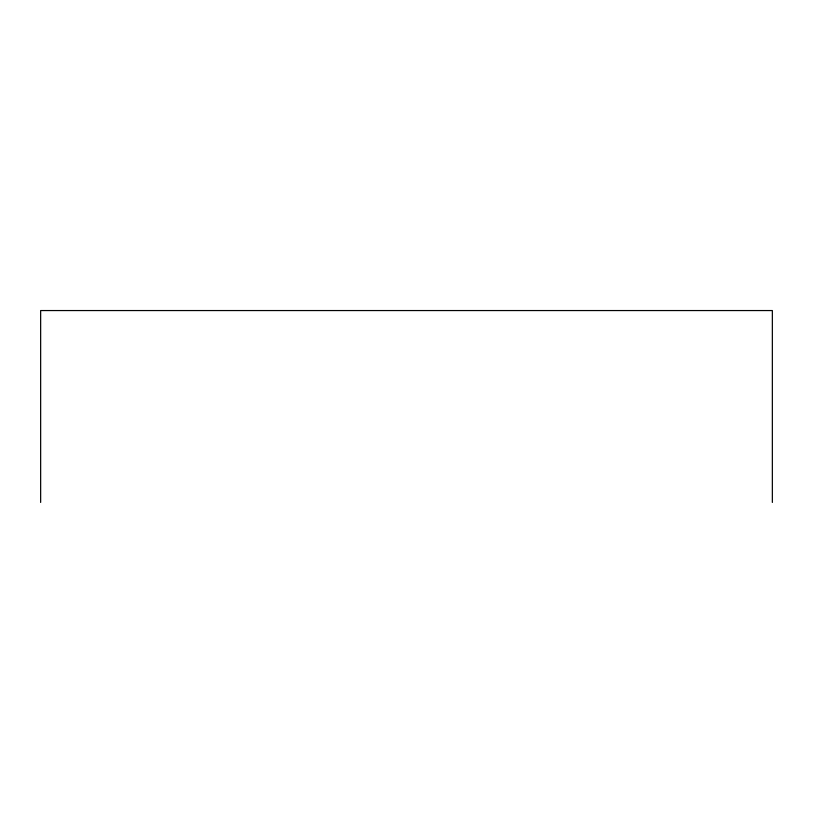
<?xml version="1.0" encoding="UTF-8"?>
<svg xmlns="http://www.w3.org/2000/svg" width="813" height="813" viewBox="0 0 813 813"><rect width="100%" height="100%" fill="white"/><g stroke="black" fill="none" stroke-linecap="round" stroke-linejoin="round"><path stroke-width="1.22" d="M772.35 502.444L772.35 310.556L40.65 310.556L40.65 502.444"/></g></svg>
